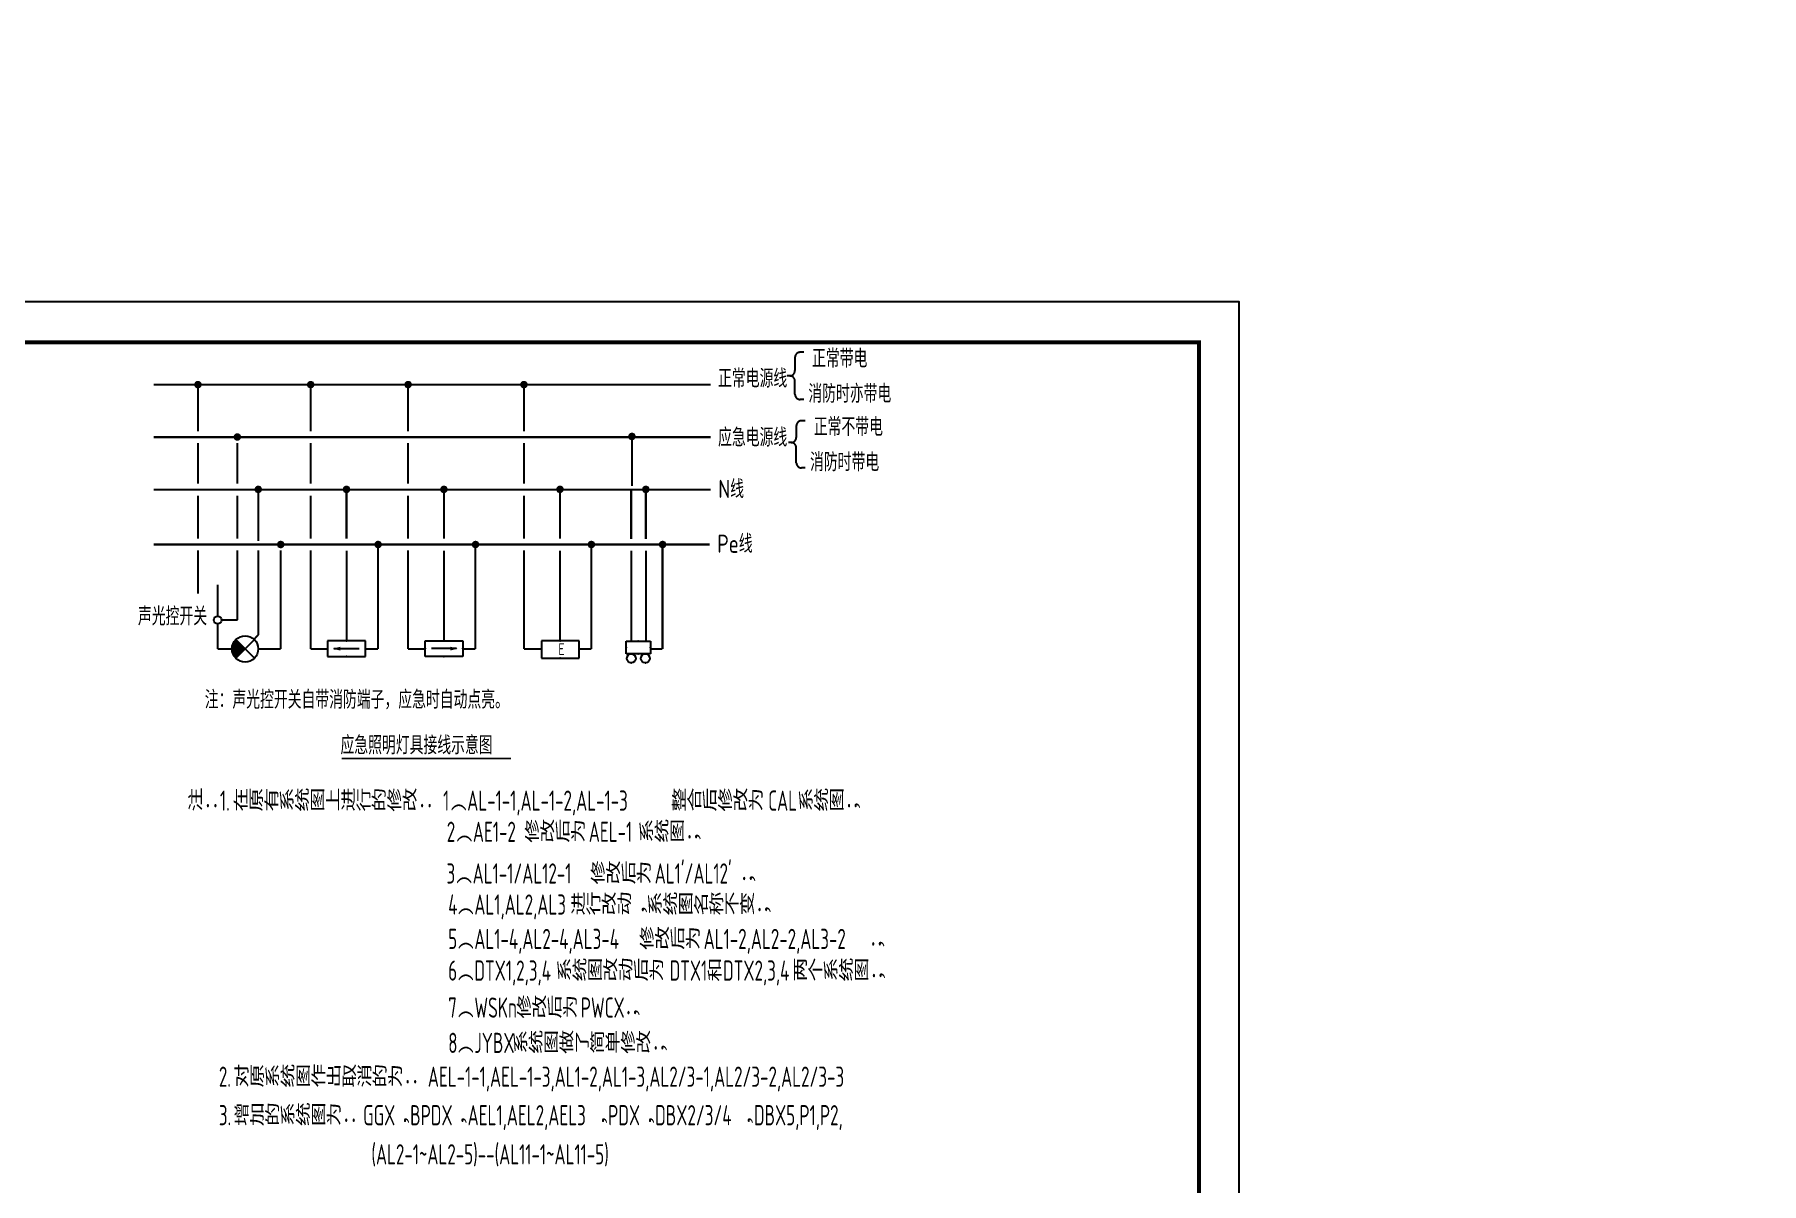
# Model space of a CAD drawing. Extents: x 2166032 to 5302137, y 581493 to 2416206.
# Drawn here: x 2878715 to 2921441, y 1087309 to 1115733 of the extents above; entities that cross this region are included whole.
import ezdxf
from ezdxf.enums import TextEntityAlignment as Align

# ---------------------------------------------------------------- set-up
doc = ezdxf.new("R2010")
doc.units = 0
doc.header["$LTSCALE"] = 1000
doc.header["$MEASUREMENT"] = 0
for name, pattern in [('BORDER2', [0.875, 0.25, -0.125, 0.25, -0.125, 0, -0.125]), ('DASH', [0.35, 0.25, -0.1]), ('DASHED', [0.75, 0.5, -0.25]), ('HIDDEN', [0.375, 0.25, -0.125])]:
    doc.linetypes.add(name, pattern=pattern)
for name, color, linetype in [('ELEMENT', 100, 'Continuous'), ('EQUIP-照明', 3, 'Continuous'), ('PUB_TITLE', 137, 'Continuous'), ('TEL_TEXT', 7, 'Continuous'), ('WIRE-照明', 1, 'Continuous'), ('墙线加粗', 7, 'Continuous')]:
    doc.layers.add(name, color=color, linetype=linetype)
doc.styles.add('_TEL_DIM', font='@tssdeng.shx', dxfattribs={"width": 0.8, "height": 3.5, "bigfont": '!tssdchn.shx'})
doc.styles.add('HZTXT', font='tssdeng.shx', dxfattribs={"width": 0.7, "bigfont": 'tssdchn.shx'})
doc.styles.get("Standard").update_dxf_attribs({"font": 'tssdeng.shx', "bigfont": 'tssdchn.shx'})

# ---------------------------------------------------------------- blocks, each defined once
blk = doc.blocks.new('$equip$00001190')
for p, q in [((-0.354, 0.354), (0.354, -0.354)), ((-0.354, -0.354), (0.354, 0.354))]:
    blk.add_line(p, q)
blk.add_circle((0, 0), 0.5)
for points in [[(-0.177, -0.177), (-0.483, 0.129), (0, 0), (-0.354, 0.354)], [(-0.306, -0.306), (-0.483, -0.129), (-0.177, -0.177), (-0.483, 0.129)], [(-0.354, -0.354), (-0.354, -0.354), (-0.306, -0.306), (-0.483, -0.129)]]:
    blk.add_solid(points)
at = {"flags": 9}
blk.add_attdef('A', (0, 0), '', height=0.00002, dxfattribs=at)
blk = doc.blocks.new('$equip$00001686')
for p, q in [((0.72, 0.6), (-0.72, 0.6)), ((-0.72, 0.6), (-0.72, 0)), ((-0.72, 0), (0.72, 0)), ((0.72, 0), (0.72, 0.6))]:
    blk.add_line(p, q)
at = {"color": 7}
blk.add_line((-0.48, 0.3), (0.48, 0.3), dxfattribs=at)
for p in [(-0.72, 0.3), (0, 0.6), (0, 0), (0.72, 0.3)]:
    blk.add_point(p)
blk.add_solid([(-0.24, 0.228), (-0.528, 0.3), (-0.24, 0.372)])
at = {"layer": 'TEL_TEXT', "style": '_TEL_DIM', "flags": 1}
blk.add_attdef('A', text='', height=0.00002, dxfattribs=at).set_placement((0, 0), align=Align.MIDDLE_CENTER)
blk = doc.blocks.new('$equip$00001683')
for p, q in [((0.72, 0.66), (-0.72, 0.66)), ((-0.72, 0.66), (-0.72, 0)), ((0.72, 0), (0.72, 0.66)), ((-0.72, 0), (0.72, 0))]:
    blk.add_line(p, q)
for p in [(0, 0.66), (-0.72, 0.33), (0, 0), (0.72, 0.33)]:
    blk.add_point(p)
at = {"width": 0.8}
blk.add_text('E', height=0.45, dxfattribs=at).set_placement((-0.078, 0.111))
at = {"flags": 9}
blk.add_attdef('A', (0, 0), '', height=0.00002, dxfattribs=at)
blk = doc.blocks.new('$equip_U$00000006')
at = {"color": 3}
for p, q in [((-0.6, 0.624), (0.6, 0.624)), ((-0.6, 0), (-0.6, 0.624)), ((0.6, 0), (-0.6, 0)), ((0.6, 0.624), (0.6, 0))]:
    blk.add_line(p, q, dxfattribs=at)
for centre in [(-0.35, 0.849), (0.35, 0.849)]:
    blk.add_circle(centre, 0.225, dxfattribs=at)
at = {"style": '_TEL_DIM', "flags": 1}
blk.add_attdef('A', text='', height=0.00002, dxfattribs=at).set_placement((0, 0), align=Align.MIDDLE_CENTER)
blk = doc.blocks.new('$equip_U$00000175(20081108-2321)')
for p in [(-0.6, 0.312), (0, 0.624), (0, 0), (0.6, 0.312)]:
    blk.add_point(p)
blk.add_blockref('$equip_U$00000006', (0, 0))
at = {"color": 7, "style": '_TEL_DIM', "flags": 1}
blk.add_attdef('A', text='', height=0.000025, dxfattribs=at).set_placement((0, 0), align=Align.MIDDLE_CENTER)
blk = doc.blocks.new('$equip_U$00000184(许虹剑)')
for p in [(-0.35, 1.074), (0.35, 1.074), (-0.6, 0.312), (0, 0), (0.6, 0.312)]:
    blk.add_point(p)
blk.add_blockref('$equip_U$00000175(20081108-2321)', (0, 0))
at = {"color": 7, "style": '_TEL_DIM', "flags": 1}
blk.add_attdef('A', text='', height=0.000025, dxfattribs=at).set_placement((0, 0), align=Align.MIDDLE_CENTER)
blk = doc.blocks.new('$equip_U$00000360(20081108-2321)')
at = {"ltscale": 5}
for p in [(-0.35, 1.074), (0.35, 1.074), (-0.6, 0.312), (0, 0), (0.6, 0.312)]:
    blk.add_point(p, dxfattribs=at)
blk.add_blockref('$equip_U$00000184(许虹剑)', (0, 0), dxfattribs=at)
at = {"color": 7, "style": '_TEL_DIM', "flags": 1}
blk.add_attdef('A', text='', height=0.000025, dxfattribs=at).set_placement((0, 0), align=Align.MIDDLE_CENTER)

msp = doc.modelspace()

# ---------------------------------------------------------------- linework, layer by layer
for p, q in [((2885615.2, 1107140.3), (2885615.2, 1107140.3)), ((2888025.2, 1107140.3), (2888025.2, 1107140.3)), ((2890891.5, 1107140.3), (2890891.5, 1107140.3)), ((2882690.9, 1107004.9), (2882690.9, 1107004.9)), ((2885479.8, 1107004.9), (2885479.8, 1107004.9)), ((2887889.8, 1107004.9), (2887889.8, 1107004.9)), ((2890756.1, 1107004.9), (2890756.1, 1107004.9)), ((2883801.4, 1105844.4), (2883801.4, 1105844.4)), ((2893563.4, 1105857.7), (2893563.4, 1105857.7)), ((2883665.9, 1105709), (2883665.9, 1105709)), ((2893428, 1105722.3), (2893428, 1105722.3)), ((2884318.1, 1104548.4), (2884318.1, 1104548.4)), ((2886501.3, 1104548.4), (2886501.3, 1104548.4)), ((2888911.4, 1104548.4), (2888911.4, 1104548.4)), ((2891782.7, 1104548.4), (2891782.7, 1104548.4)), ((2893907.4, 1104548.4), (2893907.4, 1104548.4)), ((2884182.6, 1104413), (2884182.6, 1104413)), ((2886365.9, 1104413), (2886365.9, 1104413)), ((2888775.9, 1104413), (2888775.9, 1104413)), ((2891647.3, 1104413), (2891647.3, 1104413)), ((2893771.9, 1104413), (2893771.9, 1104413)), ((2884873.3, 1103184.1), (2884873.3, 1103184.1)), ((2887283.3, 1103184.1), (2887283.3, 1103184.1)), ((2889693.3, 1103184.1), (2889693.3, 1103184.1)), ((2892559.6, 1103184.1), (2892559.6, 1103184.1)), ((2894322.5, 1103184.1), (2894322.5, 1103184.1)), ((2884737.8, 1103048.7), (2884737.8, 1103048.7)), ((2887147.9, 1103048.7), (2887147.9, 1103048.7)), ((2889557.9, 1103048.7), (2889557.9, 1103048.7)), ((2892424.2, 1103048.7), (2892424.2, 1103048.7)), ((2894187, 1103048.7), (2894187, 1103048.7))]:
    msp.add_line(p, q)
at = {"const_width": 92.6}
for points in [[(2882712.3, 1107072.6, 1), (2882805, 1107072.6, 1)], [(2885501.2, 1107072.6, 1), (2885593.8, 1107072.6, 1)], [(2887911.2, 1107072.6, 1), (2888003.8, 1107072.6, 1)], [(2890777.5, 1107072.6, 1), (2890870.1, 1107072.6, 1)], [(2883687.3, 1105776.7, 1), (2883780, 1105776.7, 1)], [(2893449.4, 1105790, 1), (2893542, 1105790, 1)], [(2884204, 1104480.7, 1), (2884296.7, 1104480.7, 1)], [(2886387.3, 1104480.7, 1), (2886479.9, 1104480.7, 1)], [(2888797.3, 1104480.7, 1), (2888890, 1104480.7, 1)], [(2891668.7, 1104480.7, 1), (2891761.3, 1104480.7, 1)], [(2893793.3, 1104480.7, 1), (2893886, 1104480.7, 1)], [(2884759.2, 1103116.4, 1), (2884851.9, 1103116.4, 1)], [(2887169.3, 1103116.4, 1), (2887261.9, 1103116.4, 1)], [(2889579.3, 1103116.4, 1), (2889671.9, 1103116.4, 1)], [(2892445.6, 1103116.4, 1), (2892538.2, 1103116.4, 1)], [(2894208.4, 1103116.4, 1), (2894301.1, 1103116.4, 1)]]:
    msp.add_lwpolyline(points, format="xyb", close=True, dxfattribs=at)
msp.add_circle((2604640.5, 1020101.3), 438608.5)
at = {"layer": 'ELEMENT', "color": 7, "const_width": 45.5, "elevation": 134136.6}
msp.add_lwpolyline([(2886313.4, 1097820.9), (2890502.9, 1097820.9)], dxfattribs=at)
at = {"layer": 'EQUIP-照明', "ltscale": 100, "const_width": 45.5, "elevation": -52825.5}
for points in [[(2882758.7, 1102483.4), (2882758.7, 1101898.4)], [(2883246.2, 1102125.9), (2883246.2, 1101345.9)], [(2883246.2, 1100533.4), (2883246.2, 1101150.9)]]:
    msp.add_lwpolyline(points, dxfattribs=at)
at = {"layer": 'EQUIP-照明', "ltscale": 100}
msp.add_circle((2883246.2, 1101248.4, -52825.5), 97.5, dxfattribs=at)
at = {"layer": 'PUB_TITLE'}
msp.add_lwpolyline([(2803419.4, 1049721.6), (2908519.4, 1049721.6), (2908519.4, 1109121.6), (2803419.4, 1109121.6)], close=True, dxfattribs=at)
at = {"layer": 'PUB_TITLE', "const_width": 100}
msp.add_lwpolyline([(2805925.4, 1050721.6), (2907525.4, 1050721.6), (2907525.4, 1108121.6), (2805925.4, 1108121.6)], close=True, dxfattribs=at)
at = {"layer": 'WIRE-照明', "const_width": 52}
for points in [[(2881666.5, 1107072.6), (2895441.5, 1107072.6)], [(2882758.7, 1105918.7), (2882758.7, 1107072.6)], [(2885547.5, 1105918.7), (2885547.5, 1107072.6)], [(2887957.5, 1105918.7), (2887957.5, 1107072.6)], [(2890823.8, 1105918.7), (2890823.8, 1107072.6)], [(2882758.7, 1104618.2), (2882758.7, 1105626.2)], [(2885547.5, 1104618.2), (2885547.5, 1105626.2)], [(2887957.5, 1104618.2), (2887957.5, 1105626.2)], [(2890823.8, 1104618.2), (2890823.8, 1105626.2)], [(2882758.7, 1103262.6), (2882758.7, 1104325.7)], [(2885547.5, 1103262.6), (2885547.5, 1104325.7)], [(2887957.5, 1103262.6), (2887957.5, 1104325.7)], [(2890823.8, 1103262.6), (2890823.8, 1104325.7)], [(2882758.7, 1102483.4), (2882758.7, 1102970.1)], [(2885547.5, 1100533.4), (2885547.5, 1102970.1)], [(2887957.5, 1100533.4), (2887957.5, 1102970.1)], [(2890823.8, 1100533.4), (2890823.8, 1102970.1)], [(2883246.2, 1100533.4), (2883611.4, 1100533.4)], [(2885547.5, 1100533.4), (2885977.7, 1100533.4)], [(2886913.7, 1100533.4), (2887212, 1100533.4)], [(2887957.5, 1100533.4), (2888387.7, 1100533.4)], [(2889323.7, 1100533.4), (2889622, 1100533.4)], [(2890823.8, 1100533.4), (2891254, 1100533.4)], [(2892190, 1100533.4), (2892488.3, 1100533.4)], [(2893952.9, 1100533.4), (2894251.1, 1100533.4)]]:
    msp.add_lwpolyline(points, dxfattribs=at)
at = {"layer": 'WIRE-照明', "linetype": 'HIDDEN', "const_width": 52}
for points in [[(2881666.5, 1105772.5), (2895441.5, 1105772.5)], [(2883733.7, 1104618.2), (2883733.7, 1105626.2)], [(2883733.7, 1103262.6), (2883733.7, 1104325.7)], [(2883733.7, 1101248.4), (2883733.7, 1102970.1)], [(2883343.7, 1101248.4), (2883741.2, 1101248.4)]]:
    msp.add_lwpolyline(points, dxfattribs=at)
at = {"layer": 'WIRE-照明', "linetype": 'DASHED', "const_width": 52}
for points in [[(2893495.7, 1104563.2), (2893495.7, 1105772.5)], [(2881666.5, 1104471.9), (2895441.5, 1104471.9)], [(2884250.3, 1103207.2), (2884250.3, 1104471.9)], [(2886433.6, 1103262.6), (2886433.6, 1104471.9)], [(2888843.7, 1103262.6), (2888843.7, 1104471.9)], [(2891715, 1103262.6), (2891715, 1104471.9)], [(2893476.8, 1103253.9), (2893476.8, 1104463.1)], [(2893839.6, 1103253.9), (2893839.6, 1104463.1)], [(2884250.3, 1100882), (2884250.3, 1102973.2)], [(2886435.4, 1100735.6), (2886435.4, 1102966.6)], [(2888845.4, 1100735.6), (2888845.4, 1102966.6)], [(2891716.8, 1100735.6), (2891716.8, 1102966.6)], [(2893482.3, 1100735.6), (2893482.3, 1102966.6)], [(2893841.4, 1100735.6), (2893841.4, 1102966.6)]]:
    msp.add_lwpolyline(points, dxfattribs=at)
at = {"layer": 'WIRE-照明', "linetype": 'BORDER2', "const_width": 52}
for points in [[(2881666.5, 1103116.4), (2895417.6, 1103116.4)], [(2884805.5, 1100533.4), (2884805.5, 1102970.1)], [(2887212, 1100533.4), (2887212, 1103116.4)], [(2889622, 1100533.4), (2889622, 1103116.4)], [(2892488.3, 1100533.4), (2892488.3, 1103116.4)], [(2894251.1, 1100533.4), (2894251.1, 1103116.4)], [(2884250.3, 1100533.4), (2884805.5, 1100533.4)]]:
    msp.add_lwpolyline(points, dxfattribs=at)
at = {"layer": 'WIRE-照明', "linetype": 'Continuous', "const_width": 45.5, "elevation": 134136.6}
msp.add_lwpolyline([(2884147, 1100771.1), (2884250.3, 1100882)], dxfattribs=at)
at = {"layer": '墙线加粗', "linetype": 'DASH', "ltscale": 100}
for p, q in [((2897528.7, 1107743.1), (2897528.7, 1107417.8)), ((2897749.5, 1107872.1), (2897657.7, 1107872.1)), ((2897399.7, 1107288.8), (2897339.4, 1107288.8)), ((2897399.7, 1107288.8), (2897339.4, 1107288.8)), ((2897528.7, 1106834.4), (2897528.7, 1107159.8)), ((2897749.5, 1106705.4), (2897657.7, 1106705.4)), ((2897783.1, 1106178.8), (2897691.3, 1106178.8)), ((2897562.3, 1106049.8), (2897562.3, 1105767.3)), ((2897433.3, 1105638.3), (2897373, 1105638.3)), ((2897433.3, 1105638.3), (2897373, 1105638.3)), ((2897562.3, 1105141.1), (2897562.3, 1105509.3)), ((2897783.1, 1105012.1), (2897691.3, 1105012.1))]:
    msp.add_line(p, q, dxfattribs=at)
for centre, start, end in [((2897657.7, 1107743.1), 90, 180), ((2897399.7, 1107417.8), 270, 0), ((2897399.7, 1107159.8), 0, 90), ((2897657.7, 1106834.4), 180, 270), ((2897691.3, 1106049.8), 90, 180), ((2897433.3, 1105767.3), 270, 0), ((2897433.3, 1105509.3), 0, 90), ((2897691.3, 1105141.1), 180, 270)]:
    msp.add_arc(centre, 129, start, end, dxfattribs=at)

# ---------------------------------------------------------------- block references
at = {"layer": 'EQUIP-照明', "xscale": 650, "yscale": 650, "zscale": 650}
msp.add_blockref('$equip$00001190', (2883925.3, 1100533.4), dxfattribs=at)
at = {"layer": 'EQUIP-照明', "linetype": 'BORDER2', "ltscale": 100, "yscale": 650, "zscale": 650}
for name, p, xscale in [('$equip$00001686', (2886435.4, 1100345.6), 650), ('$equip$00001686', (2888845.4, 1100345.6), -650), ('$equip$00001683', (2891722, 1100306.6), 650)]:
    msp.add_blockref(name, p, dxfattribs=dict(at, xscale=xscale))
at = {"layer": 'EQUIP-照明', "xscale": 500, "yscale": 500, "zscale": 500, "rotation": 180}
msp.add_blockref('$equip_U$00000360(20081108-2321)', (2893652.7, 1100722.6), dxfattribs=at)

# ---------------------------------------------------------------- texts
at = {"style": '_TEL_DIM'}
for s, width, p in [('3', 0.64, (2888908.2, 1094728.3)), ('AL1-1/AL12-1', 0.64, (2889554.3, 1094728.3)), ('修改后为', 0.8, (2892459, 1094728.3)), ("AL1'/AL12'", 0.64, (2894059, 1094728.3)), ('）', 0.8, (2889154.3, 1094728.3)), ('；', 0.8, (2896151.3, 1094728.3))]:
    msp.add_text(s, height=500, dxfattribs=dict(at, width=width)).set_placement(p)
at = {"width": 0.8, "flags": 9}
for p in [(2882758.7, 1107072.6), (2885547.5, 1107072.6), (2887957.5, 1107072.6), (2890823.8, 1107072.6), (2883733.7, 1105776.7), (2893495.7, 1105790), (2884250.3, 1104480.7), (2886433.6, 1104480.7), (2888843.7, 1104480.7), (2891715, 1104480.7), (2893839.6, 1104480.7), (2884805.5, 1103116.4), (2887215.6, 1103116.4), (2889625.6, 1103116.4), (2892491.9, 1103116.4), (2894254.7, 1103116.4)]:
    msp.add_attdef('A', p, '', height=0.013, dxfattribs=at)
at = {"layer": 'ELEMENT', "color": 7}
for s, height, style, width, p in [('正常带电', 450, 'HZTXT', 0.8, (2897952.9, 1107493.4, 52825.5)), ('正常电源线', 450, 'HZTXT', 0.8, (2895627, 1106999.7)), ('消防时亦带电', 450, 'HZTXT', 0.8, (2897860, 1106622.2, 52825.5)), ('正常不带电', 450, 'HZTXT', 0.8, (2897995.3, 1105801, 52825.5)), ('应急电源线', 450, 'HZTXT', 0.8, (2895627, 1105540.1)), ('消防时带电', 450, 'HZTXT', 0.8, (2897902.4, 1104929.9, 52825.5)), ('N线', 450, 'HZTXT', 0.8, (2895631.3, 1104265.8)), ('Pe线', 450, 'HZTXT', 0.8, (2895607.3, 1102910.2)), ('声光控开关', 450, 'HZTXT', 0.8, (2881274.5, 1101115.6, -52825.5)), ('注：声光控开关自带消防端子，应急时自动点亮。', 450, 'HZTXT', 0.8, (2882927.1, 1099052.5, -58695)), ('应急照明灯具接线示意图', 450, 'HZTXT', 0.8, (2886285.6, 1097925.7, 134136.6)), ('2.', 500, '_TEL_DIM', 0.64, (2883276.3, 1089700.5)), ('对原系统图作出取消的为：', 500, '_TEL_DIM', 0.8, (2883645.5, 1089700.5)), ('AEL-1-1,AEL-1-3,AL1-2,AL1-3,AL2/3-1,AL2/3-2,AL2/3-3', 500, '_TEL_DIM', 0.64, (2888445.5, 1089700.5)), ('3.', 500, '_TEL_DIM', 0.64, (2883276.3, 1088747.9)), ('增加的系统图为：', 500, '_TEL_DIM', 0.8, (2883645.5, 1088747.9)), ('GGX', 500, '_TEL_DIM', 0.64, (2886845.5, 1088747.9)), ('BPDX', 500, '_TEL_DIM', 0.64, (2888008.6, 1088747.9)), ('AEL1,AEL2,AEL3', 500, '_TEL_DIM', 0.64, (2889430.1, 1088747.9)), ('PDX', 500, '_TEL_DIM', 0.64, (2892907, 1088747.9)), ('DBX2/3/4', 500, '_TEL_DIM', 0.64, (2894070.1, 1088747.9)), ('DBX5,P1,P2,', 500, '_TEL_DIM', 0.64, (2896513.2, 1088747.9)), ('，', 500, '_TEL_DIM', 0.8, (2887608.6, 1088747.9)), ('，', 500, '_TEL_DIM', 0.8, (2889030.1, 1088747.9)), ('，', 500, '_TEL_DIM', 0.8, (2892507, 1088747.9)), ('，', 500, '_TEL_DIM', 0.8, (2893670.1, 1088747.9)), ('，', 500, '_TEL_DIM', 0.8, (2896113.2, 1088747.9)), ('(AL2-1~AL2-5)--(AL11-1~AL11-5)', 500, '_TEL_DIM', 0.64, (2887048.5, 1087780.7))]:
    msp.add_text(s, height=height, dxfattribs=dict(at, style=style, width=width)).set_placement(p)
at = {"layer": 'TEL_TEXT', "style": '_TEL_DIM'}
for s, width, p in [('注：', 0.8, (2882503, 1096530.4)), ('1.', 0.64, (2883303, 1096530.4)), ('在原有系统图上进行的修改：', 0.8, (2883623, 1096530.4)), ('1', 0.64, (2888823, 1096530.4)), ('AL-1-1,AL-1-2,AL-1-3', 0.64, (2889419.9, 1096530.4)), ('整合后修改为', 0.8, (2894467.3, 1096530.4)), ('CAL', 0.64, (2896867.3, 1096530.4)), ('系统图；', 0.8, (2897605.8, 1096530.4)), ('）', 0.8, (2889019.9, 1096530.4)), ('2', 0.64, (2888914.6, 1095759.3)), ('）', 0.8, (2889160.7, 1095759.3)), ('AE1-2', 0.64, (2889560.7, 1095759.3)), ('修改后为', 0.8, (2890828.4, 1095759.3)), ('AEL-1', 0.64, (2892428.4, 1095759.3)), ('系统图；', 0.8, (2893659.2, 1095759.3)), ('4', 0.64, (2888950, 1093959.7)), ('AL1,AL2,AL3', 0.64, (2889596.2, 1093959.7)), ('进行改动，系统图名称不变；', 0.8, (2891971.6, 1093959.7)), ('）', 0.8, (2889196.2, 1093959.7)), ('5', 0.64, (2888950, 1093108.8)), ('AL1-4,AL2-4,AL3-4', 0.64, (2889596.2, 1093108.8)), ('修改后为', 0.8, (2893670, 1093108.8)), ('AL1-2,AL2-2,AL3-2', 0.64, (2895270, 1093108.8)), ('）', 0.8, (2889196.2, 1093108.8)), ('；', 0.8, (2899343.9, 1093108.8)), ('6', 0.64, (2888950, 1092325.6)), ('DTX1,2,3,4', 0.64, (2889596.2, 1092325.6)), ('系统图改动后为', 0.8, (2891627, 1092325.6)), ('DTX1', 0.64, (2894427, 1092325.6)), ('和', 0.8, (2895350, 1092325.6)), ('DTX2,3,4', 0.64, (2895750, 1092325.6)), ('两个系统图；', 0.8, (2897460.8, 1092325.6)), ('）', 0.8, (2889196.2, 1092325.6)), ('7', 0.64, (2888950, 1091410)), ('WSKn', 0.64, (2889596.2, 1091410)), ('修改后为', 0.8, (2890630, 1091410)), ('PWCX', 0.64, (2892230, 1091410)), ('）', 0.8, (2889196.2, 1091410)), ('；', 0.8, (2893288.5, 1091410)), ('8', 0.64, (2888950, 1090536.9)), ('JYBX', 0.64, (2889596.2, 1090536.9)), ('系统图做了简单修改；', 0.8, (2890543.9, 1090536.9)), ('）', 0.8, (2889196.2, 1090536.9))]:
    msp.add_text(s, height=500, dxfattribs=dict(at, width=width)).set_placement(p)

doc.saveas('drawing.dxf')
